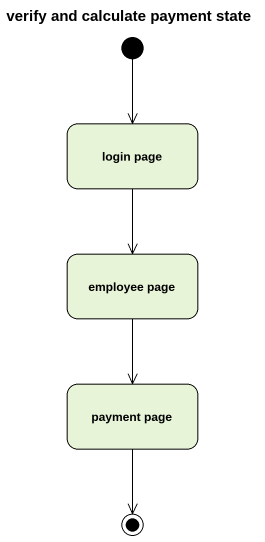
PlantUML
@startuml
title verify and calculate payment state
hide empty description
state "login page" as login_page
state "employee page" as employee_page
state "payment page" as payment_page
[*] --> login_page
login_page --> employee_page
employee_page --> payment_page
payment_page --> [*]
@enduml
